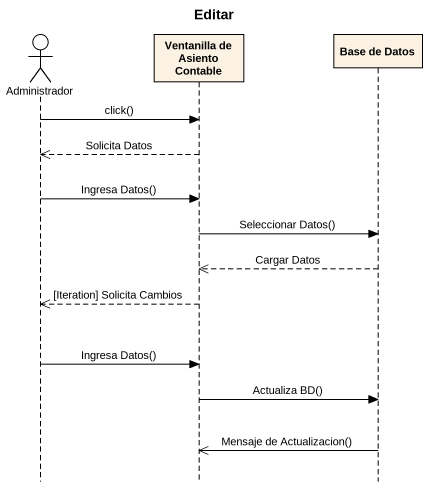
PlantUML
@startuml
title Editar
hide footbox
actor Administrador
participant "Ventanilla de Asiento Contable" as Ventanilla_de_Asiento
participant "Base de Datos" as Base_de_Datos

Administrador -> Ventanilla_de_Asiento : click()
Ventanilla_de_Asiento -->> Administrador : Solicita Datos
Administrador -> Ventanilla_de_Asiento : Ingresa Datos()
Ventanilla_de_Asiento -> Base_de_Datos : Seleccionar Datos()
Base_de_Datos -->> Ventanilla_de_Asiento : Cargar Datos
Ventanilla_de_Asiento -->> Administrador : [Iteration] Solicita Cambios
Administrador -> Ventanilla_de_Asiento : Ingresa Datos()
Ventanilla_de_Asiento -> Base_de_Datos : Actualiza BD()
Base_de_Datos ->> Ventanilla_de_Asiento : Mensaje de Actualizacion()
@enduml
